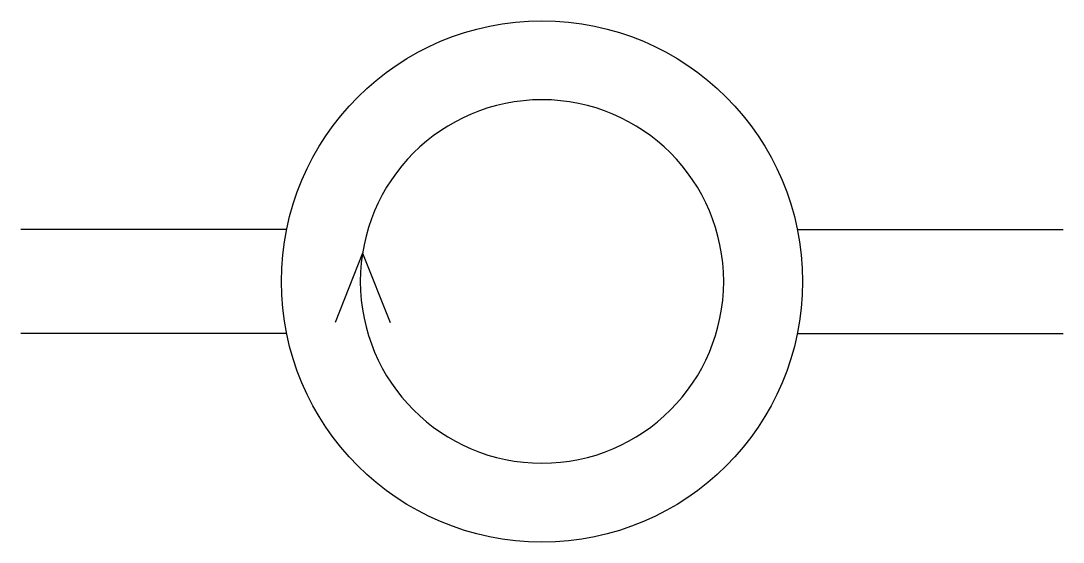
# Model space of a CAD drawing. Header units: millimetres. Extents: x 143.4 to 163.4, y -208.2 to -198.2.
import ezdxf

# ---------------------------------------------------------------- set-up
doc = ezdxf.new("R2010")
doc.units = ezdxf.units.MM
doc.linetypes.add('K5LT_BASIC', pattern=[0])

msp = doc.modelspace()

# ---------------------------------------------------------------- linework, layer by layer
at = {"color": 1, "linetype": 'K5LT_BASIC'}
for p, q in [((148.545, -202.239), (143.445, -202.239)), ((158.345, -202.239), (163.445, -202.239)), ((150.002, -202.69), (149.479, -204.021)), ((150.002, -202.69), (150.533, -204.021)), ((148.545, -204.231), (143.445, -204.231)), ((158.345, -204.231), (163.445, -204.231))]:
    msp.add_line(p, q, dxfattribs=at)
msp.add_circle((153.445, -203.235), 5, dxfattribs=at)
for start, end in [(0, 180), (180, 0)]:
    msp.add_arc((153.445, -203.235), 3.486, start, end, dxfattribs=at)

doc.saveas('drawing.dxf')
